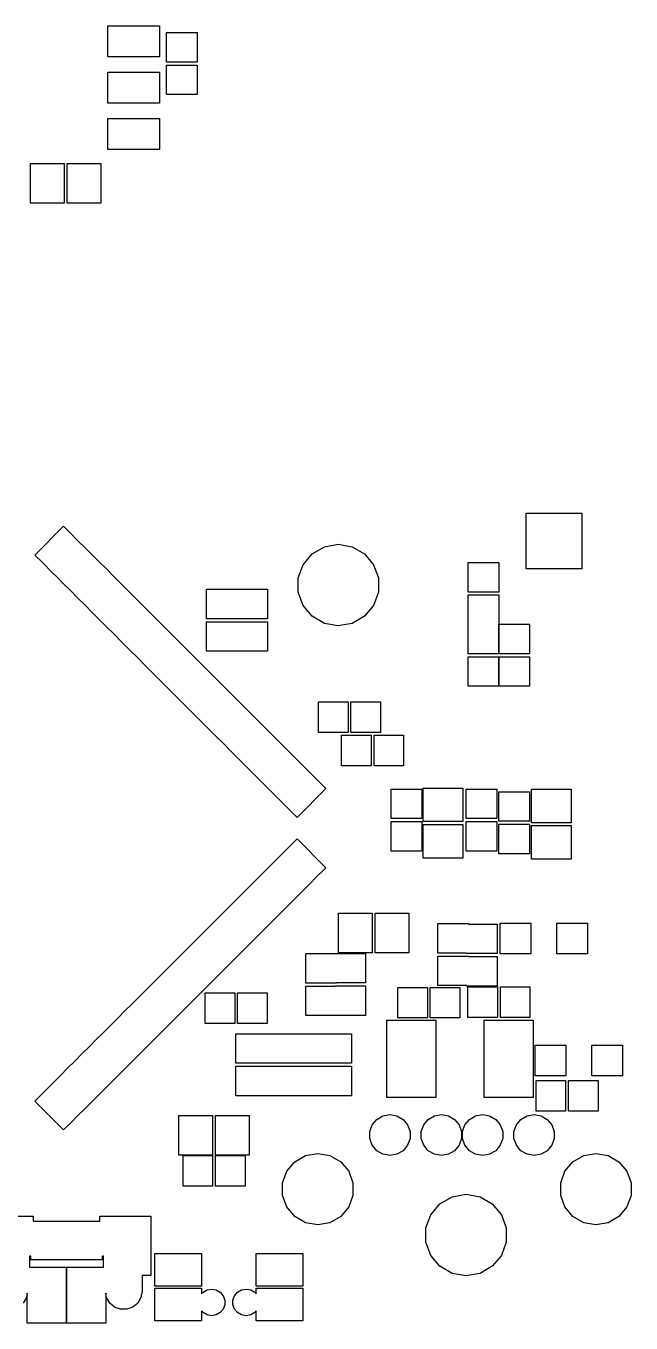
# Model space of a CAD drawing. Extents: x 10 to 287, y -200 to -10.
# Drawn here: x 143.3 to 173.1, y -141.8 to -77.8 of the extents above; entities that cross this region are included whole.
import ezdxf

# ---------------------------------------------------------------- set-up
doc = ezdxf.new("R2010")
doc.units = 0
doc.header["$MEASUREMENT"] = 0
doc.layers.add('BLACK', color=7, linetype='CONTINUOUS')

msp = doc.modelspace()

# ---------------------------------------------------------------- linework, layer by layer
at = {"layer": 'Black'}
for p, q in [((147.343, -79.3293), (147.343, -77.8053)), ((147.343, -77.8053), (149.883, -77.8053)), ((149.883, -77.8053), (149.883, -79.3293)), ((150.236, -79.5909), (150.236, -78.1329)), ((150.236, -78.1329), (151.745, -78.1329)), ((151.745, -78.1329), (151.745, -79.5909)), ((149.883, -79.3293), (147.343, -79.3293)), ((151.745, -79.5909), (150.236, -79.5909)), ((150.236, -81.1911), (150.236, -79.7331)), ((150.236, -79.7331), (151.745, -79.7331)), ((151.745, -79.7331), (151.745, -81.1911)), ((147.343, -81.6153), (147.343, -80.0913)), ((147.343, -80.0913), (149.883, -80.0913)), ((149.883, -80.0913), (149.883, -81.6153)), ((151.745, -81.1911), (150.236, -81.1911)), ((149.883, -81.6153), (147.343, -81.6153)), ((147.343, -83.9013), (147.343, -82.3773)), ((147.343, -82.3773), (149.883, -82.3773)), ((149.883, -82.3773), (149.883, -83.9013)), ((149.883, -83.9013), (147.343, -83.9013)), ((143.532, -86.5518), (143.532, -84.5934)), ((143.532, -84.5934), (145.19, -84.5934)), ((145.19, -84.5934), (145.19, -86.5518)), ((145.33, -86.5518), (145.33, -84.5934)), ((145.33, -84.5934), (146.989, -84.5934)), ((146.989, -84.5934), (146.989, -86.5518)), ((145.19, -86.5518), (143.532, -86.5518)), ((146.989, -86.5518), (145.33, -86.5518)), ((167.978, -104.572), (167.978, -101.828)), ((167.978, -101.828), (170.722, -101.828)), ((170.722, -101.828), (170.722, -104.572)), ((143.741, -103.901), (145.162, -102.48)), ((145.162, -102.48), (145.516, -102.834)), ((145.516, -102.834), (145.869, -103.188)), ((145.869, -103.188), (145.869, -103.188)), ((145.869, -103.188), (146.223, -103.542)), ((146.223, -103.542), (146.577, -103.896)), ((157.415, -103.838), (158.019, -103.489)), ((158.019, -103.489), (158.706, -103.368)), ((158.706, -103.368), (159.393, -103.489)), ((159.393, -103.489), (159.997, -103.838)), ((144.095, -104.255), (143.741, -103.901)), ((144.652, -104.812), (144.095, -104.255)), ((146.577, -103.896), (146.929, -104.248)), ((146.929, -104.248), (147.283, -104.601)), ((156.966, -104.372), (157.415, -103.838)), ((159.997, -103.838), (160.446, -104.372)), ((144.802, -104.962), (144.652, -104.812)), ((144.652, -104.812), (144.652, -104.812)), ((147.283, -104.601), (147.637, -104.955)), ((156.727, -105.028), (156.966, -104.372)), ((160.446, -104.372), (160.685, -105.028)), ((165.108, -105.72), (165.108, -104.262)), ((165.108, -104.262), (166.616, -104.262)), ((166.616, -104.262), (166.616, -105.72)), ((170.722, -104.572), (167.978, -104.572)), ((145.156, -105.316), (144.802, -104.962)), ((145.508, -105.668), (145.156, -105.316)), ((147.637, -104.955), (147.99, -105.309)), ((147.99, -105.309), (148.344, -105.663)), ((156.727, -105.726), (156.727, -105.028)), ((160.685, -105.028), (160.685, -105.726)), ((145.862, -106.022), (145.508, -105.668)), ((146.216, -106.376), (145.862, -106.022)), ((148.344, -105.663), (148.901, -106.22)), ((152.207, -105.583), (153.716, -105.583)), ((152.207, -107.041), (152.207, -105.583)), ((153.716, -105.583), (155.214, -105.583)), ((155.214, -105.583), (155.214, -107.041)), ((156.966, -106.382), (156.727, -105.726)), ((160.685, -105.726), (160.446, -106.382)), ((166.616, -105.72), (165.108, -105.72)), ((165.108, -107.31), (165.108, -105.862)), ((165.108, -105.862), (166.616, -105.862)), ((166.616, -105.862), (166.616, -107.32)), ((146.57, -106.73), (146.216, -106.376)), ((146.924, -107.084), (146.57, -106.73)), ((148.901, -106.22), (148.901, -106.22)), ((148.901, -106.22), (149.05, -106.369)), ((149.05, -106.369), (149.404, -106.723)), ((149.404, -106.723), (149.758, -107.076)), ((157.415, -106.916), (156.966, -106.382)), ((160.446, -106.382), (159.997, -106.916)), ((147.277, -107.437), (146.924, -107.084)), ((147.629, -107.789), (147.277, -107.437)), ((147.277, -107.437), (147.277, -107.437)), ((149.758, -107.076), (150.112, -107.43)), ((150.112, -107.43), (150.112, -107.43)), ((150.112, -107.43), (150.465, -107.784)), ((153.706, -107.041), (152.207, -107.041)), ((152.207, -107.183), (153.716, -107.183)), ((152.207, -108.641), (152.207, -107.183)), ((153.716, -107.041), (153.706, -107.041)), ((155.214, -107.041), (153.716, -107.041)), ((153.716, -107.183), (155.214, -107.183)), ((155.214, -107.183), (155.214, -108.641)), ((158.019, -107.265), (157.415, -106.916)), ((158.706, -107.386), (158.019, -107.265)), ((159.393, -107.265), (158.706, -107.386)), ((159.997, -106.916), (159.393, -107.265)), ((165.108, -108.768), (165.108, -107.31)), ((166.616, -107.32), (166.616, -108.768)), ((166.632, -108.768), (166.632, -107.31)), ((166.632, -107.31), (168.14, -107.31)), ((168.14, -107.31), (168.14, -108.768)), ((147.983, -108.143), (147.629, -107.789)), ((150.465, -107.784), (150.819, -108.138)), ((148.337, -108.497), (147.983, -108.143)), ((148.894, -109.054), (148.337, -108.497)), ((150.819, -108.138), (151.173, -108.492)), ((151.173, -108.492), (151.525, -108.844)), ((153.706, -108.641), (152.207, -108.641)), ((153.716, -108.641), (153.706, -108.641)), ((155.214, -108.641), (153.716, -108.641)), ((149.045, -109.205), (148.894, -109.054)), ((148.894, -109.054), (148.894, -109.054)), ((149.399, -109.558), (149.045, -109.205)), ((151.525, -108.844), (151.879, -109.197)), ((151.879, -109.197), (152.233, -109.551)), ((166.616, -108.768), (165.108, -108.768)), ((165.108, -110.368), (165.108, -108.91)), ((165.108, -108.91), (166.616, -108.91)), ((166.616, -108.91), (166.616, -110.368)), ((168.14, -108.768), (166.632, -108.768)), ((166.632, -110.368), (166.632, -108.91)), ((166.632, -108.91), (168.14, -108.91)), ((168.14, -108.91), (168.14, -110.368)), ((149.752, -109.912), (149.399, -109.558)), ((150.104, -110.264), (149.752, -109.912)), ((152.233, -109.551), (152.587, -109.905)), ((152.587, -109.905), (153.143, -110.462)), ((150.458, -110.618), (150.104, -110.264)), ((150.812, -110.972), (150.458, -110.618)), ((153.143, -110.462), (153.143, -110.462)), ((153.143, -110.462), (153.294, -110.613)), ((153.294, -110.613), (153.648, -110.967)), ((166.616, -110.368), (165.108, -110.368)), ((168.14, -110.368), (166.632, -110.368)), ((151.166, -111.326), (150.812, -110.972)), ((153.648, -110.967), (154, -111.319)), ((157.729, -112.641), (157.729, -111.133)), ((157.729, -111.133), (159.187, -111.133)), ((159.187, -111.133), (159.187, -112.641)), ((159.329, -112.641), (159.329, -111.133)), ((159.329, -111.133), (160.787, -111.133)), ((160.787, -111.133), (160.787, -112.641)), ((151.52, -111.68), (151.166, -111.326)), ((151.874, -112.033), (151.52, -111.68)), ((151.52, -111.68), (151.52, -111.68)), ((154, -111.319), (154.354, -111.672)), ((154.354, -111.672), (154.354, -111.672)), ((154.354, -111.672), (154.708, -112.026)), ((152.227, -112.387), (151.874, -112.033)), ((152.579, -112.739), (152.227, -112.387)), ((154.708, -112.026), (155.062, -112.38)), ((155.062, -112.38), (155.415, -112.734)), ((153.136, -113.296), (152.579, -112.739)), ((155.415, -112.734), (155.769, -113.088)), ((155.769, -113.088), (156.121, -113.44)), ((159.187, -112.641), (157.729, -112.641)), ((158.872, -114.292), (158.872, -112.784)), ((158.872, -112.784), (160.33, -112.784)), ((160.787, -112.641), (159.329, -112.641)), ((160.33, -112.784), (160.33, -114.292)), ((160.472, -114.292), (160.472, -112.784)), ((160.472, -112.784), (161.93, -112.784)), ((161.93, -112.784), (161.93, -114.292)), ((153.287, -113.447), (153.136, -113.296)), ((153.136, -113.296), (153.136, -113.296)), ((153.641, -113.801), (153.287, -113.447)), ((153.995, -114.155), (153.641, -113.801)), ((156.121, -113.44), (156.475, -113.794)), ((156.475, -113.794), (156.829, -114.147)), ((154.348, -114.508), (153.995, -114.155)), ((156.829, -114.147), (157.386, -114.704)), ((160.33, -114.292), (158.872, -114.292)), ((161.93, -114.292), (160.472, -114.292)), ((154.701, -114.86), (154.348, -114.508)), ((155.054, -115.214), (154.701, -114.86)), ((157.386, -114.704), (157.386, -114.704)), ((157.386, -114.704), (157.536, -114.855)), ((157.536, -114.855), (158.093, -115.412)), ((155.408, -115.568), (155.054, -115.214)), ((155.762, -115.922), (155.408, -115.568)), ((158.093, -115.412), (156.673, -116.833)), ((161.315, -116.893), (161.315, -115.435)), ((161.315, -115.435), (162.824, -115.435)), ((162.824, -115.435), (162.824, -116.893)), ((162.891, -117.044), (162.891, -115.386)), ((162.891, -115.386), (164.85, -115.386)), ((164.85, -115.386), (164.85, -117.044)), ((165.016, -116.893), (165.016, -115.435)), ((165.016, -115.435), (166.525, -115.435)), ((166.525, -115.435), (166.525, -116.893)), ((166.632, -117.023), (166.632, -115.565)), ((166.632, -115.565), (168.14, -115.565)), ((168.14, -115.565), (168.14, -117.023)), ((168.241, -117.095), (168.241, -115.437)), ((168.241, -115.437), (170.199, -115.437)), ((170.199, -115.437), (170.199, -117.095)), ((156.116, -116.276), (155.762, -115.922)), ((155.762, -115.922), (155.762, -115.922)), ((156.673, -116.833), (156.116, -116.276)), ((162.824, -116.893), (161.315, -116.893)), ((161.315, -118.494), (161.315, -117.036)), ((161.315, -117.036), (162.824, -117.036)), ((162.824, -117.036), (162.824, -118.494)), ((164.85, -117.044), (162.891, -117.044)), ((166.525, -116.893), (165.016, -116.893)), ((165.016, -118.494), (165.016, -117.036)), ((165.016, -117.036), (166.525, -117.036)), ((166.525, -117.036), (166.525, -118.494)), ((168.14, -117.023), (166.632, -117.023)), ((162.891, -118.843), (162.891, -117.184)), ((162.891, -117.184), (164.85, -117.184)), ((164.85, -117.184), (164.85, -118.843)), ((166.632, -118.623), (166.632, -117.165)), ((166.632, -117.165), (168.14, -117.165)), ((168.14, -117.165), (168.14, -118.623)), ((170.199, -117.095), (168.241, -117.095)), ((168.241, -118.894), (168.241, -117.235)), ((168.241, -117.235), (170.199, -117.235)), ((170.199, -117.235), (170.199, -118.894)), ((155.762, -118.805), (156.319, -118.248)), ((156.319, -118.248), (156.673, -117.894)), ((156.673, -117.894), (158.093, -119.315)), ((155.257, -119.309), (155.611, -118.955)), ((155.611, -118.955), (155.762, -118.805)), ((155.762, -118.805), (155.762, -118.805)), ((162.824, -118.494), (161.315, -118.494)), ((164.85, -118.843), (162.891, -118.843)), ((166.525, -118.494), (165.016, -118.494)), ((168.14, -118.623), (166.632, -118.623)), ((170.199, -118.894), (168.241, -118.894)), ((154.905, -119.661), (155.257, -119.309)), ((158.093, -119.315), (157.536, -119.871)), ((154.198, -120.369), (154.551, -120.015)), ((154.551, -120.015), (154.905, -119.661)), ((157.386, -120.022), (156.829, -120.579)), ((157.536, -119.871), (157.386, -120.022)), ((153.49, -121.077), (153.844, -120.723)), ((153.844, -120.723), (154.198, -120.369)), ((156.829, -120.579), (156.475, -120.933)), ((152.784, -121.782), (153.136, -121.43)), ((153.136, -121.43), (153.49, -121.077)), ((153.136, -121.43), (153.136, -121.43)), ((156.121, -121.287), (155.769, -121.639)), ((156.475, -120.933), (156.121, -121.287)), ((152.076, -122.49), (152.43, -122.136)), ((152.43, -122.136), (152.784, -121.782)), ((155.415, -121.993), (155.062, -122.346)), ((155.769, -121.639), (155.415, -121.993)), ((158.722, -123.519), (158.722, -121.561)), ((158.722, -121.561), (160.38, -121.561)), ((160.38, -121.561), (160.38, -123.519)), ((160.52, -123.519), (160.52, -121.561)), ((160.52, -121.561), (162.178, -121.561)), ((162.178, -121.561), (162.178, -123.519)), ((163.616, -123.529), (163.616, -122.071)), ((163.616, -122.071), (165.124, -122.071)), ((165.124, -122.071), (165.124, -122.091)), ((165.124, -122.091), (166.534, -122.091)), ((166.534, -122.091), (166.534, -123.549)), ((166.686, -123.564), (166.686, -122.056)), ((166.686, -122.056), (168.194, -122.056)), ((168.194, -122.056), (168.194, -123.564)), ((169.486, -123.564), (169.486, -122.056)), ((169.486, -122.056), (170.994, -122.056)), ((170.994, -122.056), (170.994, -123.564)), ((151.52, -123.047), (152.076, -122.49)), ((154.708, -122.7), (154.354, -123.054)), ((155.062, -122.346), (154.708, -122.7)), ((151.015, -123.552), (151.369, -123.198)), ((151.369, -123.198), (151.52, -123.047)), ((151.52, -123.047), (151.52, -123.047)), ((154, -123.408), (153.648, -123.76)), ((154.354, -123.054), (154, -123.408)), ((150.309, -124.257), (150.661, -123.905)), ((150.661, -123.905), (151.015, -123.552)), ((153.648, -123.76), (153.294, -124.114)), ((157.106, -125.009), (157.106, -123.551)), ((157.106, -123.551), (158.546, -123.551)), ((158.546, -123.551), (158.546, -123.541)), ((158.546, -123.541), (160.054, -123.541)), ((160.38, -123.519), (158.722, -123.519)), ((160.054, -123.541), (160.054, -124.999)), ((162.178, -123.519), (160.52, -123.519)), ((165.026, -123.529), (163.616, -123.529)), ((163.616, -125.129), (163.616, -123.671)), ((163.616, -123.671), (165.124, -123.671)), ((165.026, -123.549), (165.026, -123.529)), ((166.534, -123.549), (165.026, -123.549)), ((165.124, -123.671), (165.124, -123.691)), ((165.124, -123.691), (166.534, -123.691)), ((166.534, -123.691), (166.534, -125.149)), ((168.194, -123.564), (166.686, -123.564)), ((170.994, -123.564), (169.486, -123.564)), ((149.602, -124.965), (149.955, -124.611)), ((149.955, -124.611), (150.309, -124.257)), ((153.143, -124.265), (152.587, -124.821)), ((153.294, -124.114), (153.143, -124.265)), ((148.894, -125.673), (149.248, -125.319)), ((149.248, -125.319), (149.602, -124.965)), ((152.233, -125.175), (151.879, -125.529)), ((152.587, -124.821), (152.233, -125.175)), ((158.614, -125.009), (157.106, -125.009)), ((157.106, -126.609), (157.106, -125.151)), ((157.106, -125.151), (158.546, -125.151)), ((158.546, -125.151), (158.546, -125.141)), ((158.546, -125.141), (160.054, -125.141)), ((160.054, -124.999), (158.614, -124.999)), ((158.614, -124.999), (158.614, -125.009)), ((160.054, -125.141), (160.054, -126.599)), ((161.641, -126.724), (161.641, -125.216)), ((161.641, -125.216), (163.099, -125.216)), ((163.099, -125.216), (163.099, -126.724)), ((163.241, -126.724), (163.241, -125.216)), ((163.241, -125.216), (164.699, -125.216)), ((165.026, -125.129), (163.616, -125.129)), ((164.699, -125.216), (164.699, -126.724)), ((165.026, -125.149), (165.026, -125.129)), ((166.534, -125.149), (165.026, -125.149)), ((165.101, -126.704), (165.101, -125.196)), ((165.101, -125.196), (166.559, -125.196)), ((166.559, -125.196), (166.559, -126.704)), ((166.701, -126.704), (166.701, -125.196)), ((166.701, -125.196), (168.159, -125.196)), ((168.159, -125.196), (168.159, -126.704)), ((148.54, -126.026), (148.894, -125.673)), ((148.894, -125.673), (148.894, -125.673)), ((151.525, -125.883), (151.173, -126.235)), ((151.879, -125.529), (151.525, -125.883)), ((152.141, -126.992), (152.141, -125.484)), ((152.141, -125.484), (153.599, -125.484)), ((153.599, -125.484), (153.599, -126.992)), ((153.741, -126.992), (153.741, -125.484)), ((153.741, -125.484), (155.199, -125.484)), ((155.199, -125.484), (155.199, -126.992)), ((147.834, -126.732), (148.186, -126.38)), ((148.186, -126.38), (148.54, -126.026)), ((150.819, -126.589), (150.465, -126.942)), ((151.173, -126.235), (150.819, -126.589)), ((158.614, -126.609), (157.106, -126.609)), ((160.054, -126.599), (158.614, -126.599)), ((158.614, -126.599), (158.614, -126.609)), ((147.277, -127.289), (147.834, -126.732)), ((150.465, -126.942), (150.112, -127.296)), ((153.599, -126.992), (152.141, -126.992)), ((155.199, -126.992), (153.741, -126.992)), ((161.101, -130.644), (161.101, -126.836)), ((161.101, -126.836), (163.519, -126.836)), ((163.099, -126.724), (161.641, -126.724)), ((164.699, -126.724), (163.241, -126.724)), ((163.519, -126.836), (163.519, -130.644)), ((166.559, -126.704), (165.101, -126.704)), ((165.901, -130.644), (165.901, -126.836)), ((165.901, -126.836), (168.319, -126.836)), ((168.159, -126.704), (166.701, -126.704)), ((168.319, -126.836), (168.319, -130.644)), ((146.419, -128.148), (146.773, -127.794)), ((146.773, -127.794), (147.127, -127.44)), ((147.127, -127.44), (147.277, -127.289)), ((147.277, -127.289), (147.277, -127.289)), ((149.758, -127.65), (149.404, -128.004)), ((150.112, -127.296), (149.758, -127.65)), ((153.656, -128.959), (153.656, -127.501)), ((153.656, -127.501), (155.164, -127.501)), ((155.164, -127.501), (156.574, -127.501)), ((156.574, -127.501), (157.974, -127.501)), ((157.974, -127.501), (159.354, -127.501)), ((159.354, -127.501), (159.354, -128.959)), ((145.713, -128.853), (146.065, -128.501)), ((146.065, -128.501), (146.419, -128.148)), ((148.901, -128.507), (148.344, -129.064)), ((149.05, -128.358), (148.901, -128.507)), ((149.404, -128.004), (149.05, -128.358)), ((168.412, -129.57), (168.412, -128.062)), ((168.412, -128.062), (169.92, -128.062)), ((169.92, -128.062), (169.92, -129.57)), ((171.212, -129.57), (171.212, -128.062)), ((171.212, -128.062), (172.72, -128.062)), ((172.72, -128.062), (172.72, -129.57)), ((145.359, -129.207), (145.713, -128.853)), ((148.344, -129.064), (147.99, -129.417)), ((155.066, -128.959), (153.656, -128.959)), ((153.656, -130.559), (153.656, -129.101)), ((153.656, -129.101), (155.164, -129.101)), ((156.466, -128.959), (155.066, -128.959)), ((155.164, -129.101), (156.574, -129.101)), ((157.846, -128.959), (156.466, -128.959)), ((156.574, -129.101), (157.974, -129.101)), ((157.974, -128.959), (157.846, -128.959)), ((159.354, -128.959), (157.974, -128.959)), ((157.974, -129.101), (159.354, -129.101)), ((159.354, -129.101), (159.354, -130.559)), ((144.652, -129.915), (145.005, -129.561)), ((145.005, -129.561), (145.359, -129.207)), ((147.637, -129.771), (147.283, -130.125)), ((147.99, -129.417), (147.637, -129.771)), ((169.92, -129.57), (168.412, -129.57)), ((168.461, -131.314), (168.461, -129.806)), ((168.461, -129.806), (169.919, -129.806)), ((169.919, -129.806), (169.919, -131.314)), ((170.061, -131.314), (170.061, -129.806)), ((170.061, -129.806), (171.519, -129.806)), ((172.72, -129.57), (171.212, -129.57)), ((171.519, -129.806), (171.519, -131.314)), ((143.741, -130.826), (144.298, -130.269)), ((144.298, -130.269), (144.652, -129.915)), ((144.652, -129.915), (144.652, -129.915)), ((146.929, -130.479), (146.577, -130.831)), ((147.283, -130.125), (146.929, -130.479)), ((145.162, -132.246), (143.741, -130.826)), ((146.577, -130.831), (146.223, -131.185)), ((155.066, -130.559), (153.656, -130.559)), ((155.164, -130.559), (155.066, -130.559)), ((156.466, -130.559), (155.164, -130.559)), ((156.574, -130.559), (156.466, -130.559)), ((157.846, -130.559), (156.574, -130.559)), ((159.354, -130.559), (157.846, -130.559)), ((163.519, -130.644), (161.101, -130.644)), ((168.319, -130.644), (165.901, -130.644)), ((145.869, -131.539), (145.516, -131.892)), ((146.223, -131.185), (145.869, -131.539)), ((150.85, -133.487), (150.85, -131.529)), ((150.85, -131.529), (152.509, -131.529)), ((152.509, -131.529), (152.509, -133.487)), ((152.648, -133.487), (152.648, -131.529)), ((152.648, -131.529), (154.307, -131.529)), ((154.307, -131.529), (154.307, -133.487)), ((160.378, -131.994), (160.603, -131.725)), ((160.603, -131.725), (160.906, -131.55)), ((160.906, -131.55), (161.251, -131.489)), ((161.251, -131.489), (161.596, -131.55)), ((161.596, -131.55), (161.899, -131.725)), ((161.899, -131.725), (162.124, -131.994)), ((162.918, -131.994), (163.143, -131.725)), ((163.143, -131.725), (163.446, -131.55)), ((163.446, -131.55), (163.791, -131.489)), ((163.791, -131.489), (164.136, -131.55)), ((164.136, -131.55), (164.439, -131.725)), ((164.439, -131.725), (164.664, -131.994)), ((164.95, -131.994), (165.175, -131.725)), ((165.175, -131.725), (165.478, -131.55)), ((165.478, -131.55), (165.823, -131.489)), ((165.823, -131.489), (166.168, -131.55)), ((166.168, -131.55), (166.471, -131.725)), ((166.471, -131.725), (166.696, -131.994)), ((167.49, -131.994), (167.715, -131.725)), ((167.715, -131.725), (168.018, -131.55)), ((168.018, -131.55), (168.363, -131.489)), ((168.363, -131.489), (168.708, -131.55)), ((169.919, -131.314), (168.461, -131.314)), ((168.708, -131.55), (169.011, -131.725)), ((169.011, -131.725), (169.236, -131.994)), ((171.519, -131.314), (170.061, -131.314)), ((145.516, -131.892), (145.162, -132.246)), ((160.258, -132.323), (160.378, -131.994)), ((160.258, -132.673), (160.258, -132.323)), ((162.124, -131.994), (162.244, -132.323)), ((162.244, -132.323), (162.244, -132.673)), ((162.798, -132.323), (162.918, -131.994)), ((162.798, -132.673), (162.798, -132.323)), ((164.664, -131.994), (164.784, -132.323)), ((164.784, -132.323), (164.784, -132.673)), ((164.83, -132.323), (164.95, -131.994)), ((164.83, -132.673), (164.83, -132.323)), ((166.696, -131.994), (166.816, -132.323)), ((166.816, -132.323), (166.816, -132.673)), ((167.37, -132.323), (167.49, -131.994)), ((167.37, -132.673), (167.37, -132.323)), ((169.236, -131.994), (169.356, -132.323)), ((169.356, -132.323), (169.356, -132.673)), ((160.378, -133.002), (160.258, -132.673)), ((160.603, -133.27), (160.378, -133.002)), ((162.124, -133.002), (161.899, -133.27)), ((162.244, -132.673), (162.124, -133.002)), ((162.918, -133.002), (162.798, -132.673)), ((163.143, -133.27), (162.918, -133.002)), ((164.664, -133.002), (164.439, -133.27)), ((164.784, -132.673), (164.664, -133.002)), ((164.95, -133.002), (164.83, -132.673)), ((165.175, -133.27), (164.95, -133.002)), ((166.696, -133.002), (166.471, -133.27)), ((166.816, -132.673), (166.696, -133.002)), ((167.49, -133.002), (167.37, -132.673)), ((167.715, -133.27), (167.49, -133.002)), ((169.236, -133.002), (169.011, -133.27)), ((169.356, -132.673), (169.236, -133.002)), ((152.509, -133.487), (150.85, -133.487)), ((151.049, -135.013), (151.049, -133.504)), ((151.049, -133.504), (152.507, -133.504)), ((152.507, -133.504), (152.507, -135.013)), ((154.307, -133.487), (152.648, -133.487)), ((152.65, -135.013), (152.65, -133.504)), ((152.65, -133.504), (154.107, -133.504)), ((154.107, -133.504), (154.107, -135.013)), ((156.563, -133.816), (157.093, -133.51)), ((157.093, -133.51), (157.695, -133.404)), ((157.695, -133.404), (158.297, -133.51)), ((158.297, -133.51), (158.827, -133.816)), ((160.906, -133.445), (160.603, -133.27)), ((161.251, -133.506), (160.906, -133.445)), ((161.596, -133.445), (161.251, -133.506)), ((161.899, -133.27), (161.596, -133.445)), ((163.446, -133.445), (163.143, -133.27)), ((163.791, -133.506), (163.446, -133.445)), ((164.136, -133.445), (163.791, -133.506)), ((164.439, -133.27), (164.136, -133.445)), ((165.478, -133.445), (165.175, -133.27)), ((165.823, -133.506), (165.478, -133.445)), ((166.168, -133.445), (165.823, -133.506)), ((166.471, -133.27), (166.168, -133.445)), ((168.018, -133.445), (167.715, -133.27)), ((168.363, -133.506), (168.018, -133.445)), ((168.708, -133.445), (168.363, -133.506)), ((169.011, -133.27), (168.708, -133.445)), ((170.279, -133.816), (170.809, -133.51)), ((170.809, -133.51), (171.411, -133.404)), ((171.411, -133.404), (172.013, -133.51)), ((172.013, -133.51), (172.543, -133.816)), ((155.961, -134.859), (156.17, -134.285)), ((156.17, -134.285), (156.563, -133.816)), ((158.827, -133.816), (159.22, -134.285)), ((159.22, -134.285), (159.429, -134.859)), ((169.677, -134.859), (169.886, -134.285)), ((169.886, -134.285), (170.279, -133.816)), ((172.543, -133.816), (172.936, -134.285)), ((172.936, -134.285), (173.145, -134.859)), ((155.961, -135.471), (155.961, -134.859)), ((159.429, -134.859), (159.429, -135.471)), ((169.677, -135.471), (169.677, -134.859)), ((173.145, -134.859), (173.145, -135.471)), ((152.507, -135.013), (151.049, -135.013)), ((154.107, -135.013), (152.65, -135.013)), ((156.17, -136.045), (155.961, -135.471)), ((159.429, -135.471), (159.22, -136.045)), ((163.719, -135.891), (164.323, -135.542)), ((164.323, -135.542), (165.01, -135.421)), ((165.01, -135.421), (165.697, -135.542)), ((165.697, -135.542), (166.301, -135.891)), ((169.886, -136.045), (169.677, -135.471)), ((173.145, -135.471), (172.936, -136.045)), ((156.563, -136.514), (156.17, -136.045)), ((159.22, -136.045), (158.827, -136.514)), ((163.27, -136.425), (163.719, -135.891)), ((166.301, -135.891), (166.75, -136.425)), ((170.279, -136.514), (169.886, -136.045)), ((172.936, -136.045), (172.543, -136.514)), ((141.146, -136.506), (143.654, -136.506)), ((143.654, -136.506), (143.654, -136.741)), ((143.654, -136.741), (144.454, -136.741)), ((144.454, -136.741), (145.104, -136.741)), ((145.104, -136.741), (145.754, -136.741)), ((145.754, -136.741), (146.404, -136.741)), ((146.404, -136.741), (146.946, -136.741)), ((146.946, -136.741), (146.946, -136.506)), ((146.946, -136.506), (149.454, -136.506)), ((149.454, -136.506), (149.454, -138.474)), ((157.093, -136.819), (156.563, -136.514)), ((157.695, -136.925), (157.093, -136.819)), ((158.297, -136.819), (157.695, -136.925)), ((158.827, -136.514), (158.297, -136.819)), ((163.031, -137.081), (163.27, -136.425)), ((166.75, -136.425), (166.989, -137.081)), ((170.809, -136.819), (170.279, -136.514)), ((171.411, -136.925), (170.809, -136.819)), ((172.013, -136.819), (171.411, -136.925)), ((172.543, -136.514), (172.013, -136.819)), ((163.031, -137.779), (163.031, -137.081)), ((166.989, -137.081), (166.989, -137.779)), ((163.27, -138.435), (163.031, -137.779)), ((166.989, -137.779), (166.75, -138.435)), ((143.546, -138.474), (143.479, -138.474)), ((143.479, -138.474), (143.479, -139.011)), ((143.546, -138.649), (143.546, -138.474)), ((144.196, -138.649), (143.546, -138.649)), ((144.846, -138.649), (144.196, -138.649)), ((145.496, -138.649), (144.846, -138.649)), ((145.754, -138.649), (145.496, -138.649)), ((146.146, -138.649), (145.754, -138.649)), ((146.404, -138.649), (146.146, -138.649)), ((147.054, -138.649), (146.404, -138.649)), ((147.121, -138.474), (147.054, -138.474)), ((147.054, -138.474), (147.054, -138.649)), ((147.121, -138.916), (147.121, -138.474)), ((149.454, -138.474), (149.454, -139.424)), ((149.656, -139.954), (149.656, -138.346)), ((149.656, -138.346), (151.964, -138.346)), ((151.964, -138.346), (151.964, -139.954)), ((154.656, -139.954), (154.656, -138.346)), ((154.656, -138.346), (156.964, -138.346)), ((156.964, -138.346), (156.964, -139.954)), ((163.719, -138.969), (163.27, -138.435)), ((166.75, -138.435), (166.301, -138.969)), ((143.479, -139.011), (145.296, -139.011)), ((145.296, -139.011), (145.296, -141.769)), ((145.303, -141.769), (145.303, -139.011)), ((145.303, -139.011), (147.121, -139.011)), ((147.121, -139.011), (147.121, -138.916)), ((149.454, -139.424), (149.029, -139.424)), ((149.029, -139.424), (149.029, -140.2)), ((164.323, -139.318), (163.719, -138.969)), ((165.01, -139.439), (164.323, -139.318)), ((165.697, -139.318), (165.01, -139.439)), ((166.301, -138.969), (165.697, -139.318)), ((151.964, -139.954), (149.656, -139.954)), ((149.656, -141.654), (149.656, -140.046)), ((149.656, -140.046), (151.964, -140.046)), ((151.964, -140.046), (151.964, -140.335)), ((156.964, -139.954), (154.656, -139.954)), ((154.656, -140.335), (154.656, -140.046)), ((154.656, -140.046), (156.964, -140.046)), ((156.964, -140.046), (156.964, -141.654)), ((143.324, -140.509), (143.168, -140.781)), ((143.363, -140.288), (143.324, -140.509)), ((143.363, -141.769), (143.363, -140.288)), ((147.276, -140.509), (147.237, -140.288)), ((147.237, -140.288), (147.237, -141.769)), ((147.432, -140.781), (147.276, -140.509)), ((148.974, -140.509), (148.818, -140.781)), ((149.029, -140.2), (148.974, -140.509)), ((151.964, -140.335), (152.038, -140.247)), ((152.038, -140.247), (152.235, -140.133)), ((152.235, -140.133), (152.46, -140.094)), ((152.46, -140.094), (152.685, -140.133)), ((152.685, -140.133), (152.882, -140.247)), ((152.882, -140.247), (153.029, -140.422)), ((153.029, -140.422), (153.107, -140.636)), ((153.107, -140.636), (153.107, -140.864)), ((153.513, -140.636), (153.591, -140.422)), ((153.513, -140.864), (153.513, -140.636)), ((153.591, -140.422), (153.738, -140.247)), ((153.738, -140.247), (153.935, -140.133)), ((153.935, -140.133), (154.16, -140.094)), ((154.16, -140.094), (154.385, -140.133)), ((154.385, -140.133), (154.582, -140.247)), ((154.582, -140.247), (154.656, -140.335)), ((147.673, -140.983), (147.432, -140.781)), ((147.968, -141.09), (147.673, -140.983)), ((148.282, -141.09), (147.968, -141.09)), ((148.577, -140.983), (148.282, -141.09)), ((148.818, -140.781), (148.577, -140.983)), ((152.038, -141.253), (151.964, -141.165)), ((151.964, -141.165), (151.964, -141.654)), ((152.235, -141.367), (152.038, -141.253)), ((152.882, -141.253), (152.685, -141.367)), ((153.029, -141.078), (152.882, -141.253)), ((153.107, -140.864), (153.029, -141.078)), ((153.591, -141.078), (153.513, -140.864)), ((153.738, -141.253), (153.591, -141.078)), ((153.935, -141.367), (153.738, -141.253)), ((154.582, -141.253), (154.385, -141.367)), ((154.656, -141.165), (154.582, -141.253)), ((154.656, -141.654), (154.656, -141.165)), ((145.296, -141.769), (143.363, -141.769)), ((147.237, -141.769), (145.303, -141.769)), ((151.964, -141.654), (149.656, -141.654)), ((152.46, -141.406), (152.235, -141.367)), ((152.685, -141.367), (152.46, -141.406)), ((154.16, -141.406), (153.935, -141.367)), ((154.385, -141.367), (154.16, -141.406)), ((156.964, -141.654), (154.656, -141.654))]:
    msp.add_line(p, q, dxfattribs=at)

doc.saveas('drawing.dxf')
